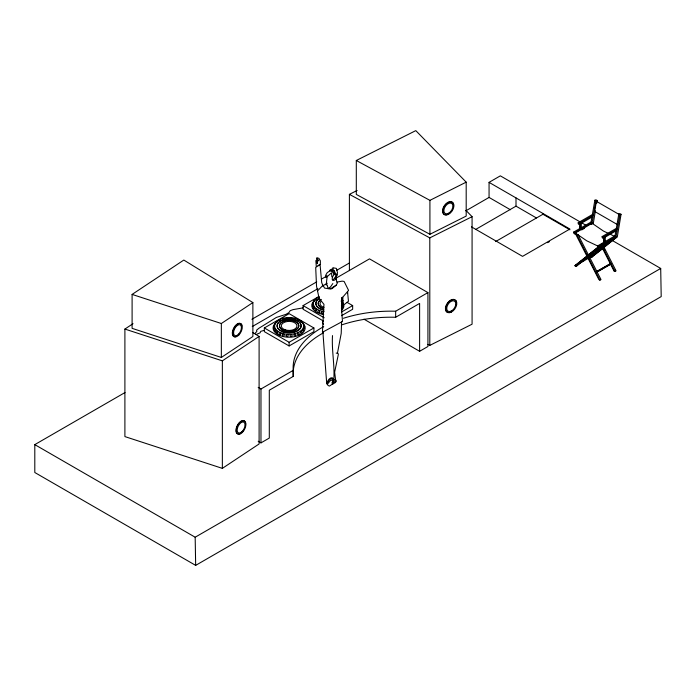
<?xml version="1.0" encoding="UTF-8"?>
<svg xmlns="http://www.w3.org/2000/svg" width="696" height="696" viewBox="0 0 696 696"><rect width="100%" height="100%" fill="white"/><g stroke="black" fill="none" stroke-linecap="round" stroke-linejoin="round"><path stroke-width="1.04" d="M347.522 293.599L347.539 291.598L348.452 301.29L343.18 305.379L341.388 305.84M579.794 224.112L579.681 228.88L580.264 229.219L581.23 228.662L581.36 222.938L580.394 223.494L580.264 229.219M603.745 237.945L603.641 242.713L604.215 243.052L605.189 242.495L605.32 236.77M604.215 243.052L604.346 237.327L603.771 236.997M299.184 320.543L298.871 320.073M327.129 383.975C327.233 381.286 329.156 377.563 332.218 377.719L333.097 378.641C334.289 380.086 330.583 383.792 332.488 383.287L333.175 383.522L333.358 382.913L332.853 379.059L331.026 378.615L328.355 380.895L327.129 383.975L328.147 385.54L329.512 386.071L333.175 383.522M316.315 266.611L315.845 260.6L316.567 260.278L317.306 263.671L317.724 260.852L316.436 258.816L317.124 257.868L318.899 258.329L320.317 260.722L320.404 263.132L320.177 264.315L315.697 267.421L316.532 286.213L319.107 298.28L323.962 304.343L322.439 332.27L342.493 321.456L341.527 308.798L341.762 297.827L342.684 297.27L343.18 305.379L342.197 303.691L342.684 297.27L348.583 290.38L344.12 281.436L342.127 281.14L336.951 282.106L336.003 279.07L336.499 277.782L335.402 277.191M292.076 318.446L291.293 317.889M595.385 210.818L593.323 223.216L591.043 224.53M596.585 203.58L597.107 200.483L596.037 199.865L594.854 200.231L592.392 214.533L578.202 222.72L578.202 223.816L579.263 224.425L593.244 216.36L592.105 222.659L574.818 232.647L573.748 232.029L573.748 233.282L574.818 233.9L575.975 233.23L587.415 255.658L598.29 247.15M597.707 245.862L598.769 246.471L616.056 236.492L617.195 230.193L603.223 238.258L602.153 237.649L602.153 236.553L616.343 228.366L618.814 214.064L619.997 213.698L621.058 214.316L617.274 237.049L598.769 247.732L597.707 247.115L597.707 245.862L614.994 235.874L616.134 229.576M578.202 222.72L579.263 223.338L593.453 215.151L595.924 200.848L597.107 200.483M602.153 236.553L603.223 237.171L617.413 228.975L619.875 214.681L621.058 214.316M573.748 232.029L591.043 222.05L592.174 215.743M337.438 353.298L341.205 333.454L341.597 321.683M322.892 320.699L322.431 322.726L323.553 324.493M333.923 379.99L335.785 379.964L336.098 381.043L335.568 382.469L332.523 384.209M332.488 277.312L331.809 276.564L331.548 272.797L327.103 276.73L326.198 285.038L327.277 285.012L327.86 287.944C330.078 288.77 331.688 284.899 332.836 283.577M317.533 290.885L323.005 285.264L324.545 288.074L330.644 289.066L332.123 288.579L336.238 285.142L337.482 282.793L336.951 282.106M327.311 384.279L330.452 380.512L331.6 380.086L332.914 380.999M332.314 279.792A3.506 1.958 -61.7 0 0 333.497 279.461L335.594 276.782L335.863 274.45A3.506 1.958 -61.7 0 0 335.629 273.893M282.402 319.081L283.028 318.594M277.713 321.16L276.704 322.144M313.818 301.264C312.208 303.473 315.558 298.941 313.94 301.177M280.584 319.786L279.775 319.769M255.249 333.132L256.885 331.392L256.528 330.235L258.851 328.295L276.39 317.428L285.943 314.348L288.875 312.626L290.206 310.677L292.955 309.65L303.082 307.858M279.366 320.073L279.053 320.543M327.198 382.809L326.694 383.279C325.415 366.287 324.101 349.079 322.918 331.922M587.659 257.172L577.028 265.724L575.966 266.342L574.905 265.724L586.885 256.084L575.383 233.56M587.415 255.658L598.865 246.445M574.905 265.724L587.146 256.119M575.966 266.342L587.415 257.129L598.865 279.557L599.926 280.175L600.987 279.557L589.007 256.084L600.987 246.454M599.926 280.175L587.946 256.702L599.926 247.063M592.374 255.093L601.953 247.385M589.399 256.433L594.314 253.535L595.132 254.345L580.873 262.636L580.055 261.827L583.796 259.669M601.535 245.088L602.492 246.958L611.48 239.72M592.635 255.127L602.223 247.419M602.492 246.958L608.452 242.399M589.982 257.024L591.043 257.633L603.545 247.811L604.981 250.621M616.056 237.745L604.085 247.385L616.056 270.857L615.003 271.466L603.023 247.994L615.003 238.363M591.043 257.633L602.727 248.472M336.238 285.142L331.192 288.353L328.268 288.544M318.072 265.785L320.056 264.393L321.709 282.62L322.822 285.412M132.101 294.417L183.822 260.06L252.874 302.569L252.874 336.499L221.345 357.448L132.101 328.355L132.101 294.417L221.345 323.51L252.874 302.569M252.665 332.47L259.103 336.429L259.103 443.961L222.355 468.365L124.897 436.592L124.897 329.069L133.032 323.666M124.897 329.069L222.355 360.841L259.103 336.429M333.323 382.626L336.098 381.043M611.941 240.285L660.704 268.439L661.2 296.6L195.663 565.378L34.8 472.506L34.8 444.622L125.019 392.535M251.891 319.29L316.732 281.854M321.43 279.139L327.068 275.886M336.464 270.457L349.627 262.862M465.85 210.827L489.062 197.429L489.062 182.361L500.337 175.844L580.055 221.876M252.265 326.555L317.924 288.649M322.613 285.943L327.303 283.237M335.742 278.356L369.506 258.868L427.927 292.598L427.927 346.495L419.61 351.297L363.965 319.168M264.332 327.964L289.118 313.652L313.905 327.964L313.905 331.644L289.118 345.955L264.332 331.644L264.332 327.964L289.118 342.275L313.905 327.964M323.283 320.926L303.091 309.268L303.091 305.587L318.69 296.583M476.09 229.201L516.006 206.155L536.442 217.961M341.64 311.947L352.655 305.587L352.655 309.268L341.64 315.627M495.613 241.573L542.95 214.246L569.893 229.802M258.19 387.376L260.974 388.986L293.242 370.35A97.849 56.489 0 0 1 321.796 327.703L323.718 326.737M343.415 318.281A97.849 56.489 0 0 1 395.659 311.225L427.927 292.598M323.562 332.758A97.849 56.489 0 0 0 293.242 376.397L269.3 390.221L269.3 438.071L260.974 442.882L258.199 441.273M341.449 324.98A97.849 56.489 0 0 1 395.659 317.272L419.61 303.439L419.61 351.297M547.622 242.66L549.475 241.59M581.699 229.924L584.501 228.305M601.005 244.583L603.797 242.974M587.946 256.702L589.007 256.084M603.023 247.994L604.085 247.385M583.109 260.008L594.314 253.535M602.492 248.429L613.933 270.857L614.994 270.239M34.8 444.622L195.167 537.216L660.704 268.439M356.3 160.489L415.799 130.622L466.19 182.152L466.19 216.082L429.919 234.291L356.3 194.419L356.3 160.489L429.919 200.352L466.19 182.152M349.401 270.622L349.401 194.349L357.126 190.469M349.401 194.349L429.797 237.884L472.079 216.665L466.042 210.496M427.91 344.389L429.797 345.407L472.079 324.197L472.079 216.665M333.95 273.885L335.298 274.015A3.506 1.958 -61.7 0 1 336.96 275.042L335.803 278.948A3.506 1.958 -61.7 0 1 332.923 280.218L332.549 279.853A3.506 1.958 -61.7 0 1 332.34 277.808L332.584 276.965A3.506 1.958 -61.7 0 1 334.054 274.755A9.335 5.203 -61.7 0 0 329.791 270.857L329.721 270.274L333.019 268.473L332.81 267.76L336.403 268.395L337.499 272.788L336.968 275.129L335.872 274.537M256.18 334.524L260.087 332.836L260.774 331.34L263.975 330.409M319.16 297.088L317.802 298.088L318.342 298.097M341.136 301.142L343.093 300.533M334.793 379.59L335.533 379.416L334.637 372.195L338.343 354.464L338.047 353.42L336.177 353.055M283.516 318.429L284.116 318.403M294.121 318.403L295.844 319.081M287.213 317.855L286.169 318.446M332.418 382.165L333.619 382.026C335.185 366.627 331.514 351.115 332.505 335.594M327.103 276.73L325.806 277.347L326.293 276.155L325.606 276.199L325.858 274.972L327.129 272.762L329.791 270.857A9.379 4.446 -60.8 0 1 333.219 273.119M608.321 233.369L603.554 231.124L592.105 223.285L575.314 232.986L586.754 240.816L598.203 246.201M610.227 234.265L614.994 236.51M334.706 278.356L336.003 279.07M594.854 200.231L595.924 200.848M618.814 214.064L619.875 214.681M619.292 214.551L596.402 201.327L594.688 211.462L617.587 224.686M592.392 214.533L593.453 215.151M616.343 228.366L617.413 228.975M591.043 222.05L592.105 222.659M614.994 235.874L616.056 236.492M581.926 222.955L585.684 225.121M580.647 228.323L581.23 228.662M604.606 242.156L605.189 242.495M489.062 182.361L569.893 229.028L522.557 256.363L471.453 226.852M489.062 197.429L510.429 209.766M591.034 256.406L592.105 257.024M613.933 270.857L615.003 271.466M575.966 265.115L577.028 265.724M347.147 302.412L352.655 305.587M303.091 305.587L324.197 317.776M298.471 319.769L297.653 319.786M342.754 304.839L343.259 306.64L342.371 305.144M301.185 321.839L300.42 320.926L301.62 321.926M594.071 253.735L594.88 254.545M580.299 261.626L581.117 262.435M341.771 301.055L341.371 300.55L341.649 300.976M303.056 323.553C301.446 321.334 304.796 325.876 303.178 323.631M318.777 260.756L316.81 258.016M602.597 244.479L603.554 246.349M577.985 234.491L588.477 255.049M343.18 305.379L342.067 297.653L342.197 303.691M195.167 537.216L195.663 565.378M603.223 237.171L603.223 238.258M598.769 246.471L598.769 247.732M579.263 223.338L579.263 224.425M574.818 232.647L574.818 233.9M542.95 213.472L542.95 214.246M516.006 197.916L516.006 206.155M429.919 200.352L429.919 234.291M429.797 237.884L429.797 345.407M395.659 311.225L395.659 317.272M293.242 370.35L293.242 376.397M289.118 342.275L289.118 345.955M260.974 388.986L260.974 442.882M222.355 360.841L222.355 468.365M221.345 323.51L221.345 357.448M333.584 273.693A3.506 1.958 -61.7 0 1 335.263 273.528M235.866 336.62A7.343 3.932 -63.3 0 1 233.708 328.034A7.343 3.932 -63.3 0 1 241.764 325.371M239.52 333.601A7.343 3.932 -63.3 0 1 238.354 334.967M237.327 433.799A7.343 3.932 -63.3 0 1 237.797 424.49A7.343 3.932 -63.3 0 1 244.896 421.532M245.383 422.663A7.343 3.932 -63.3 0 1 245.383 425.761M243.139 430.894A7.343 3.932 -63.3 0 1 241.973 432.26M240.729 433.295A7.343 3.932 -63.3 0 1 238.319 434.087M446.623 214.725A7.343 4.524 -56.4 0 1 442.708 209.357A7.343 4.524 -56.4 0 1 449.486 201.709A7.343 4.524 -56.4 0 1 453.4 207.086M455.732 300.533A7.343 4.524 -56.4 0 1 456.289 304.805M449.503 312.452A7.343 4.524 -56.4 0 1 446.136 305.353A7.343 4.524 -56.4 0 1 454.853 299.741M300.454 321.421A16.025 9.248 0 0 1 300.776 334.315A16.025 9.248 0 0 1 278.47 334.872A16.025 9.248 0 0 1 276.851 322.013M343.894 305.587A16.025 9.248 0 0 1 341.745 310.216M323.727 314.522A16.025 9.248 0 0 1 316.541 299.045M324.11 311.651A14.529 8.387 0 0 1 313.618 305.179A14.529 8.387 0 0 1 319.029 296.887M323.031 308.18A9.683 5.594 0 0 1 321.021 299.384M323.762 309.868A12.023 6.943 0 0 1 319.368 298.427M341.397 307.101A1 0.566 74.2 0 1 342.284 307.449A1 0.566 74.2 0 1 342.267 308.806A1 0.566 74.2 0 1 341.371 308.215M323.762 310.068A12.023 6.943 0 0 1 319.368 298.636M323.953 307.467A7.839 4.524 0 0 1 321.082 301.281M323.031 308.389A9.683 5.594 0 0 1 321.021 299.593M334.567 273.615A9.683 4.602 -60.6 0 0 331.165 269.726A9.631 5.368 -61.7 0 1 335.298 274.015M273.641 328.608C274.572 330.426 274.894 325.136 273.641 328.608M312.391 306.231C313.322 308.05 313.644 302.76 312.391 306.231M303.63 327.337C303.9 330.556 305.561 327.485 303.63 327.337M273.598 326.467L274.607 324.936L273.598 326.467M312.347 304.091L313.357 302.56L312.347 304.091M303.639 324.936L304.639 326.659L303.639 324.936M315.166 299.819L316.576 298.549L315.166 299.819M274.572 324.301L275.729 322.814L274.572 324.301M610.288 263.706L596.272 271.788L610.914 263.462L610.288 263.706M610.531 264.184L596.515 272.275L611.158 263.941L610.531 264.184M238.51 334.254A6.012 3.219 -63.3 0 0 240.277 324.875A6.012 3.219 -63.3 0 0 233.682 331.453A6.012 3.219 -63.3 0 0 238.51 334.254M238.737 335.159A7.343 3.932 -63.3 0 0 240.894 323.701A7.343 3.932 -63.3 0 0 232.838 331.731A7.343 3.932 -63.3 0 0 238.737 335.159M242.13 431.555A6.012 3.219 -63.3 0 0 243.896 422.168A6.012 3.219 -63.3 0 0 237.301 428.753A6.012 3.219 -63.3 0 0 242.13 431.555M242.356 432.451A7.343 3.932 -63.3 0 0 244.514 420.993A7.343 3.932 -63.3 0 0 236.457 429.032A7.343 3.932 -63.3 0 0 242.356 432.451M448.381 213.341A6.012 3.706 -56.4 0 0 452.313 204.015A6.012 3.706 -56.4 0 0 444.457 207.956A6.012 3.706 -56.4 0 0 448.381 213.341M448.381 214.429A7.343 4.524 -56.4 0 0 453.183 203.032A7.343 4.524 -56.4 0 0 443.587 207.852A7.343 4.524 -56.4 0 0 448.381 214.429M451.269 311.069A6.012 3.706 -56.4 0 0 455.193 301.733A6.012 3.706 -56.4 0 0 447.337 305.675A6.012 3.706 -56.4 0 0 451.269 311.069M451.269 312.147A7.343 4.524 -56.4 0 0 456.063 300.759A7.343 4.524 -56.4 0 0 446.467 305.57A7.343 4.524 -56.4 0 0 451.269 312.147M297.679 333.245A1 0.853 87.7 0 0 298.21 334.863A1 0.853 87.7 0 0 299.132 333.523A1 0.853 87.7 0 0 297.679 333.245M280.584 334.463A1 0.853 -87.7 0 0 279.992 332.879A1 0.853 -87.7 0 0 279.122 334.289A1 0.853 -87.7 0 0 280.584 334.463M286.152 335.533A1 0.992 55.4 0 0 287.579 336.507A1 0.992 55.4 0 0 287.7 334.785A1 0.992 55.4 0 0 286.152 335.533M300.481 331.731A1 0.722 80.6 0 0 301.185 333.262A1 0.722 80.6 0 0 301.751 331.809A1 0.722 80.6 0 0 300.481 331.731M277.591 332.932A1 0.722 -80.6 0 0 277.339 331.296A1 0.722 -80.6 0 0 276.39 332.566A1 0.722 -80.6 0 0 277.591 332.932M281.854 333.184A14.529 8.387 0 0 0 303.656 325.919A14.529 8.387 0 0 0 281.854 318.655A14.529 8.387 0 0 0 281.854 333.184M282.48 334.55A1 0.948 82.4 0 0 283.376 336.02A1 0.948 82.4 0 0 284.116 334.489A1 0.948 82.4 0 0 282.48 334.55M284.281 330.556A9.683 5.594 0 0 0 298.801 325.711A9.683 5.594 0 0 0 284.281 320.873A9.683 5.594 0 0 0 284.281 330.556M291.415 336.551A1 0.992 -55.4 0 0 291.755 334.854A1 0.992 -55.4 0 0 290.119 335.428A1 0.992 -55.4 0 0 291.415 336.551M295.548 335.75A1 0.948 -82.4 0 0 295.208 334.063A1 0.948 -82.4 0 0 293.99 335.237A1 0.948 -82.4 0 0 295.548 335.75M284.281 330.757A9.683 5.594 0 0 0 298.801 325.919A9.683 5.594 0 0 0 284.281 321.074A9.683 5.594 0 0 0 284.281 330.757M302.516 329.843A1 0.566 74.2 0 0 303.334 331.261A1 0.566 74.2 0 0 303.5 329.756A1 0.566 74.2 0 0 302.516 329.843M275.372 331.018A1 0.566 -74.2 0 0 275.486 329.356A1 0.566 -74.2 0 0 274.52 330.487A1 0.566 -74.2 0 0 275.372 331.018M283.107 331.722A12.023 6.943 0 0 0 301.142 325.711A12.023 6.943 0 0 0 283.107 319.699A12.023 6.943 0 0 0 283.107 331.722M283.107 331.931A12.023 6.943 0 0 0 301.142 325.919A12.023 6.943 0 0 0 283.107 319.908A12.023 6.943 0 0 0 283.107 331.931M285.203 329.843A7.839 4.524 0 0 0 296.966 325.919A7.839 4.524 0 0 0 285.203 321.996A7.839 4.524 0 0 0 285.203 329.843M319.342 312.086A1 0.853 -87.7 0 0 318.742 310.512A1 0.853 -87.7 0 0 317.872 311.921A1 0.853 -87.7 0 0 319.342 312.086M316.341 310.564A1 0.722 -80.6 0 0 316.088 308.92A1 0.722 -80.6 0 0 315.14 310.19A1 0.722 -80.6 0 0 316.341 310.564M321.23 312.182A1 0.948 82.4 0 0 322.126 313.644A1 0.948 82.4 0 0 322.866 312.113A1 0.948 82.4 0 0 321.23 312.182M314.131 308.641A1 0.566 -74.2 0 0 314.235 306.988A1 0.566 -74.2 0 0 313.278 308.111A1 0.566 -74.2 0 0 314.131 308.641"/></g></svg>
